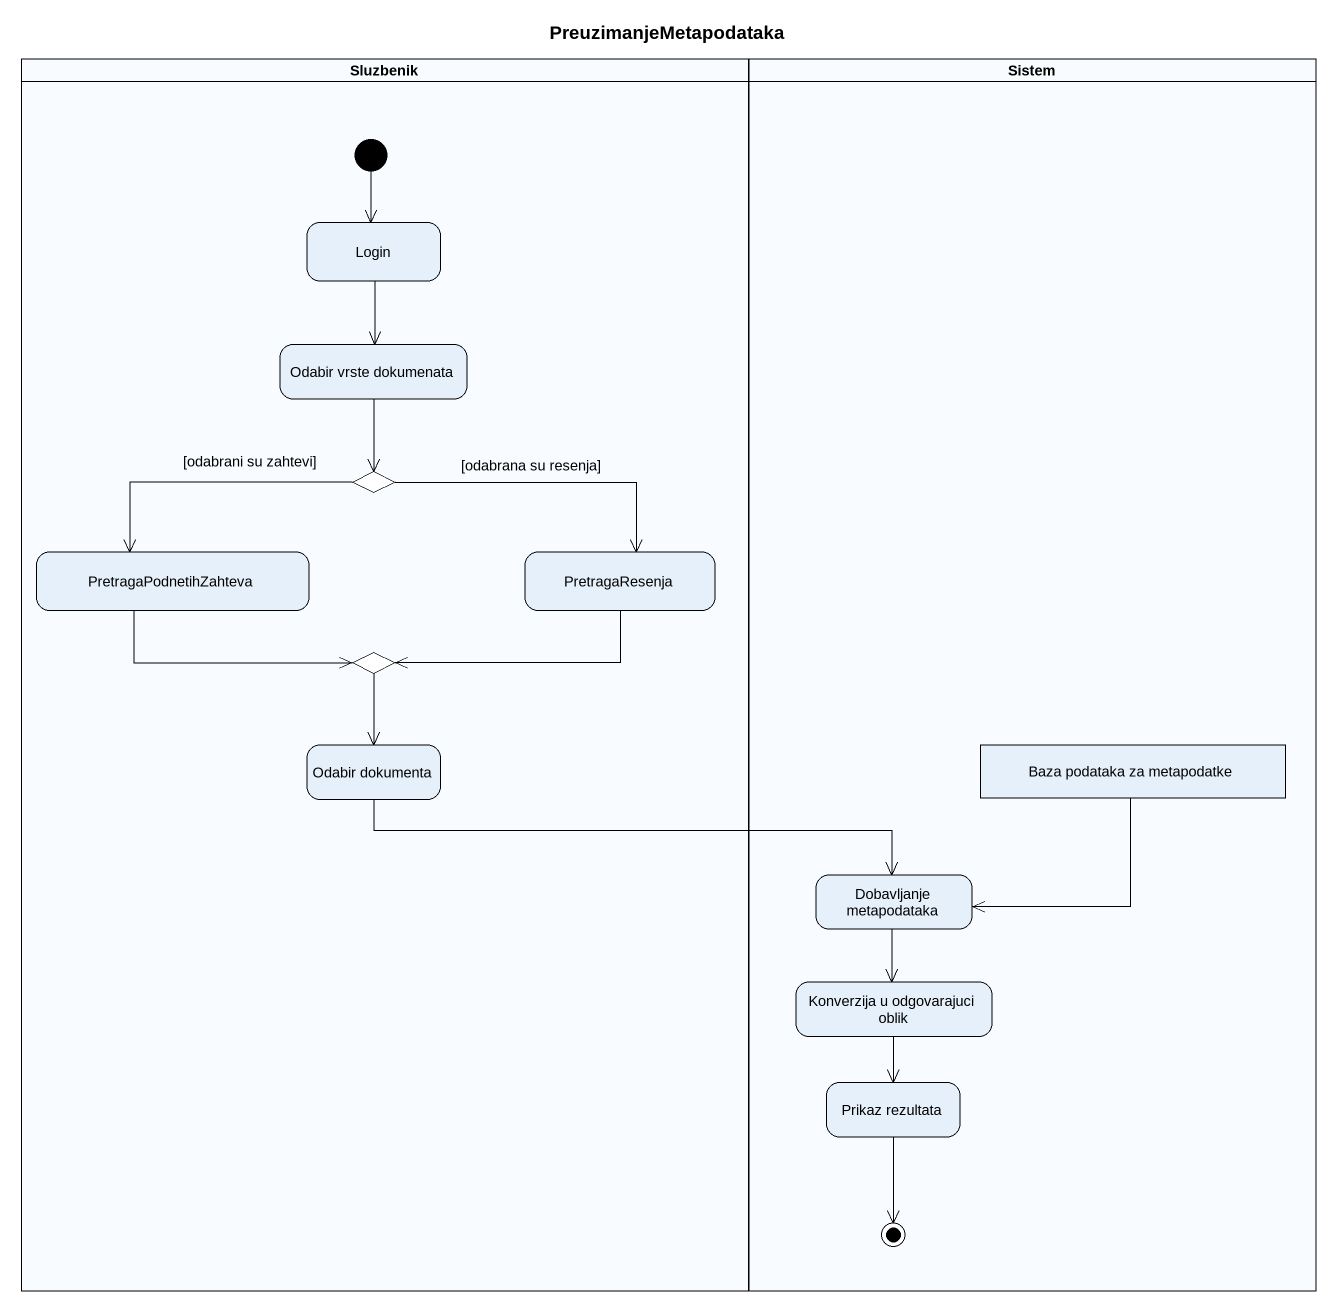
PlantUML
@startuml
title PreuzimanjeMetapodataka
hide empty description
state Sluzbenik <<partition>> {
  state Login
  state "Odabir vrste dokumenata" as Odabir_vrste_dokumenata
  state choice1 <<choice>>
  state PretragaPodnetihZahteva
  state PretragaResenja
  state choice2 <<choice>>
  state "Odabir dokumenta" as Odabir_dokumenta
  [*] --> Login
}
state Sistem <<partition>> {
  state "Baza podataka za metapodatke" as Baza_podataka_za_metapodatke <<object>>
  state "Dobavljanje metapodataka" as Dobavljanje_metapodataka
  state "Konverzija u odgovarajuci oblik" as Konverzija_u_odgovarajuci
  state "Prikaz rezultata" as Prikaz_rezultata
  Prikaz_rezultata --> [*]
}
Login --> Odabir_vrste_dokumenata
Odabir_vrste_dokumenata --> choice1
choice1 -left-> PretragaPodnetihZahteva : [odabrani su zahtevi]
choice1 -right-> PretragaResenja : [odabrana su resenja]
PretragaPodnetihZahteva -right-> choice2
PretragaResenja -left-> choice2
choice2 --> Odabir_dokumenta
Odabir_dokumenta -right-> Dobavljanje_metapodataka
Baza_podataka_za_metapodatke -left-> Dobavljanje_metapodataka
Dobavljanje_metapodataka --> Konverzija_u_odgovarajuci
Konverzija_u_odgovarajuci --> Prikaz_rezultata
@enduml
